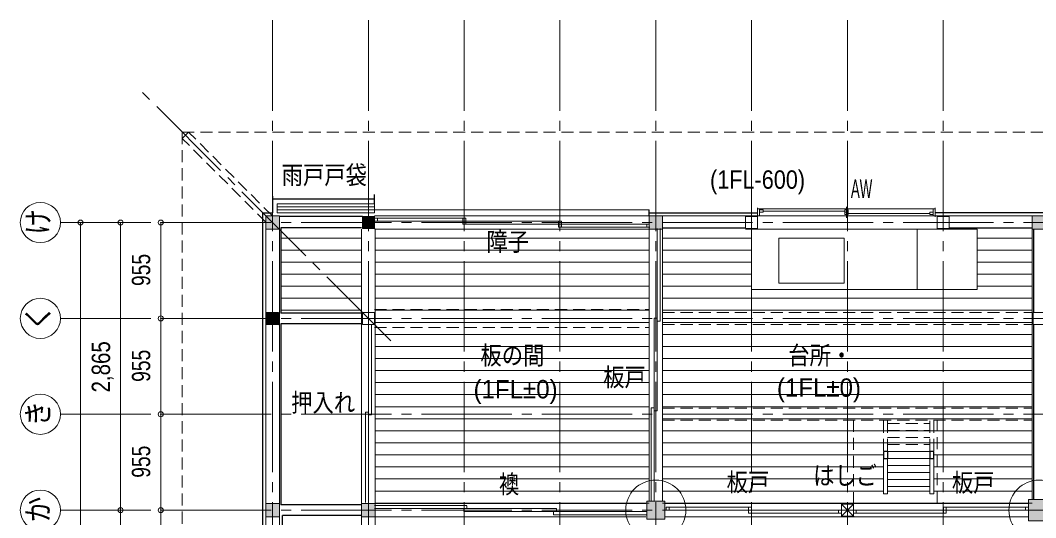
# Model space of a CAD drawing. Units: millimetres at full size, sheet at 1:100. Extents: x -20206 to -877, y -13906 to 13689.
# Drawn here: x -20206 to -10085, y 8735 to 13689 of the extents above; entities that cross this region are included whole.
import ezdxf
from ezdxf.enums import TextEntityAlignment as Align

# ---------------------------------------------------------------- set-up
doc = ezdxf.new("R2010")
doc.units = ezdxf.units.MM
doc.header["$LTSCALE"] = 100
doc.header["$PDMODE"] = 32
doc.header["$PDSIZE"] = 50
doc.linetypes.add('CHAIN2', pattern=[12, 9, -1, 1, -1])
doc.linetypes.add('DASHED1', pattern=[1.8, 1.2, -0.6])
for name, color, linetype, lineweight in [('1-0_通り心', 253, 'CHAIN2', 9), ('1-1_構造・躯体', 7, 'Continuous', 18), ('1-2_下地（断面）', 3, 'Continuous', 25), ('1-4_見え掛り', 5, 'Continuous', 15), ('1-5_建具枠', 2, 'Continuous', 25), ('1-6_建具', 5, 'Continuous', 15), ('1-A_設備', 4, 'Continuous', 9), ('1-C_ハッチ', 253, 'Continuous', 9), ('1-D_寸法', 4, 'Continuous', 9), ('1-E_文字', 3, 'Continuous', 9), ('1-F_補助線', 4, 'Continuous', 9)]:
    doc.layers.add(name, color=color, linetype=linetype, lineweight=lineweight)
doc.layers.add('1-B_予備', color=8, linetype='Continuous')
doc.styles.add('ＭＳ Ｐゴシック', font='')
doc.styles.get('ＭＳ Ｐゴシック').set_extended_font_data('MS PGothic')

# ---------------------------------------------------------------- blocks, each defined once
blk = doc.blocks.new('か')
at = {"layer": '1-E_文字', "color": 4}
blk.add_circle((-32.5, -2.1), 200, dxfattribs=at)
at = {"layer": '1-E_文字', "style": 'ＭＳ Ｐゴシック', "width": 0.85}
blk.add_text('か', height=219.9, rotation=90, dxfattribs=at).set_placement((119.6, -122.8), align=Align.BOTTOM_LEFT)
blk = doc.blocks.new('き')
at = {"layer": '1-E_文字', "color": 4}
blk.add_circle((-32.5, 952.9), 200, dxfattribs=at)
at = {"layer": '1-E_文字', "style": 'ＭＳ Ｐゴシック', "width": 0.85}
blk.add_text('き', height=219.9, rotation=90, dxfattribs=at).set_placement((119.6, 832.2), align=Align.BOTTOM_LEFT)
blk = doc.blocks.new('く')
at = {"layer": '1-E_文字', "color": 4}
blk.add_circle((-32.5, 1907.9), 200, dxfattribs=at)
at = {"layer": '1-E_文字', "style": 'ＭＳ Ｐゴシック', "width": 0.85}
blk.add_text('く', height=219.9, rotation=90, dxfattribs=at).set_placement((119.6, 1787.2), align=Align.BOTTOM_LEFT)
blk = doc.blocks.new('け')
at = {"layer": '1-E_文字', "color": 4}
blk.add_circle((-32.5, 2862.9), 200, dxfattribs=at)
at = {"layer": '1-E_文字', "style": 'ＭＳ Ｐゴシック', "width": 0.85}
blk.add_text('け', height=219.9, rotation=90, dxfattribs=at).set_placement((119.6, 2742.2), align=Align.BOTTOM_LEFT)

msp = doc.modelspace()

# ---------------------------------------------------------------- linework, layer by layer
at = {"layer": '1-0_通り心'}
for p, q in [((-17691.7, 13688.6), (-17691.7, 1520)), ((-16736.7, 13688.6), (-16736.7, 1520)), ((-15781.7, 13688.6), (-15781.7, 1520)), ((-14826.7, 13688.6), (-14826.7, 1520)), ((-13871.7, 13688.6), (-13871.7, 1520)), ((-12916.7, 13688.6), (-12916.7, 1520)), ((-11961.7, 13688.6), (-11961.7, 1520)), ((-11006.7, 13688.6), (-11006.7, 1520)), ((-16512.9, 10495.7), (-19039.1, 13021.9)), ((-12916.7, 12318.7), (-12916.7, 11102)), ((-19806.3, 11674.5), (-4970.9, 11674.5)), ((-19806.3, 10719.5), (-4970.9, 10719.5)), ((-19806.3, 9764.5), (-4970.9, 9764.5)), ((-19806.3, 8809.5), (-4970.9, 8809.5))]:
    msp.add_line(p, q, dxfattribs=at)
at = {"layer": '1-1_構造・躯体'}
for p, q in [((-12856.7, 11732), (-12856.7, 11822)), ((-11086.7, 11732), (-11086.7, 11822))]:
    msp.add_line(p, q, dxfattribs=at)
for points in [[(-17759.2, 11607), (-17624.2, 11607), (-17624.2, 11742), (-17759.2, 11742)], [(-13939.2, 11607), (-13804.2, 11607), (-13804.2, 11742), (-13939.2, 11742)], [(-10119.2, 11607), (-9984.2, 11607), (-9984.2, 11742), (-10119.2, 11742)], [(-16676.7, 11614.5), (-16796.7, 11614.5), (-16796.7, 11734.5), (-16676.7, 11734.5)], [(-12856.7, 11614.5), (-12976.7, 11614.5), (-12976.7, 11734.5), (-12856.7, 11734.5)], [(-10946.7, 11614.5), (-11066.7, 11614.5), (-11066.7, 11734.5), (-10946.7, 11734.5)], [(-17751.7, 10659.5), (-17631.7, 10659.5), (-17631.7, 10779.5), (-17751.7, 10779.5)], [(-16676.7, 10659.5), (-16796.7, 10659.5), (-16796.7, 10779.5), (-16676.7, 10779.5)], [(-9991.7, 10659.5), (-10111.7, 10659.5), (-10111.7, 10779.5), (-9991.7, 10779.5)], [(-10156.7, 8704.5), (-9946.7, 8704.5), (-9946.7, 8914.5), (-10156.7, 8914.5)], [(-17759.2, 8742), (-17624.2, 8742), (-17624.2, 8877), (-17759.2, 8877)], [(-16804.2, 8742), (-16669.2, 8742), (-16669.2, 8877), (-16804.2, 8877)], [(-13961.7, 8719.5), (-13781.7, 8719.5), (-13781.7, 8899.5), (-13961.7, 8899.5)], [(-12021.7, 8749.5), (-11901.7, 8749.5), (-11901.7, 8869.5), (-12021.7, 8869.5)]]:
    msp.add_lwpolyline(points, close=True, dxfattribs=at)
at = {"layer": '1-2_下地（断面）'}
for p, q in [((-11601, 9393.7), (-11601, 9323.7)), ((-11561, 9393.7), (-11601, 9393.7)), ((-11601, 9323.7), (-11561, 9323.7)), ((-11561, 9393.7), (-11561, 9323.7)), ((-11101, 9393.7), (-11141, 9393.7)), ((-11141, 9393.7), (-11141, 9323.7)), ((-11141, 9323.7), (-11101, 9323.7)), ((-11101, 9323.7), (-11101, 9393.7))]:
    msp.add_line(p, q, dxfattribs=at)
at = {"layer": '1-4_見え掛り', "linetype": 'DASHED1'}
for p, q in [((-18591.7, 12574.5), (-5331.7, 12574.5)), ((-18591.7, 12510.9), (-18528.1, 12574.5)), ((-17693.7, 11740.1), (-18528.1, 12574.5)), ((-17757.3, 11676.5), (-18591.7, 12510.9)), ((-16676.7, 10809.5), (-13939.2, 10809.5)), ((-13804.2, 10779.5), (-10119.2, 10779.5)), ((-16676.7, 10629.5), (-13939.2, 10629.5)), ((-13804.2, 10659.5), (-10119.2, 10659.5)), ((-13804.2, 9824.5), (-10119.2, 9824.5)), ((-13804.2, 9704.5), (-10119.2, 9704.5)), ((-11901.7, 8869.5), (-11901.7, 9704.5)), ((-11601, 9698.8), (-11601, 9323.7)), ((-11561, 9698.8), (-11561, 9323.7)), ((-11561, 9673.7), (-11141, 9673.7)), ((-11141, 9698.8), (-11141, 9323.7)), ((-11101, 9698.8), (-11101, 9323.7)), ((-11066.7, 8877), (-11066.7, 9704.5)), ((-11561, 9603.7), (-11141, 9603.7)), ((-11561, 9533.7), (-11141, 9533.7)), ((-11561, 9463.7), (-11141, 9463.7)), ((-11561, 9393.7), (-11141, 9393.7))]:
    msp.add_line(p, q, dxfattribs=at)
at = {"layer": '1-4_見え掛り'}
for p, q in [((-16676.7, 11802), (-13939.2, 11802)), ((-13939.2, 11607), (-13939.2, 8894.4)), ((-13804.2, 11607), (-13804.2, 8894.4)), ((-11561, 9393.7), (-11141, 9393.7)), ((-11561, 9323.7), (-11141, 9323.7)), ((-11561, 9323.7), (-11561, 8973.7)), ((-11141, 9323.7), (-11141, 8973.7)), ((-11101, 9323.7), (-11101, 8973.7)), ((-11561, 9253.7), (-11141, 9253.7)), ((-11561, 9183.7), (-11141, 9183.7)), ((-11561, 9113.7), (-11141, 9113.7)), ((-11561, 9043.7), (-11141, 9043.7)), ((-11141, 8973.7), (-11101, 8973.7)), ((-16669.2, 8877), (-13972.4, 8877)), ((-13780.1, 8877), (-10157.7, 8877)), ((-16804.2, 8742), (-16804.2, 5057)), ((-16669.2, 8742), (-16669.2, 5034.5)), ((-13972.4, 8742), (-16669.2, 8742)), ((-13780.1, 8742), (-10157.7, 8742))]:
    msp.add_line(p, q, dxfattribs=at)
at = {"layer": '1-4_見え掛り', "color": 4, "lineweight": 9}
for p, q in [((-16676.7, 11742), (-6164.2, 11742)), ((-17759.2, 5869.5), (-17759.2, 11614.5)), ((-17624.2, 5869.5), (-17624.2, 11614.5)), ((-16804.2, 11607), (-16804.2, 8862)), ((-16669.2, 11607), (-16669.2, 8854.5)), ((-16669.2, 11607), (-13939.2, 11607)), ((-12976.7, 11607), (-10946.7, 11607)), ((-10119.2, 8913.9), (-10119.2, 11607))]:
    msp.add_line(p, q, dxfattribs=at)
at = {"layer": '1-4_見え掛り', "linetype": 'DASHED1'}
msp.add_lwpolyline([(-18591.7, 12574.5), (-18591.7, 3134.5), (-5331.7, 3134.5)], dxfattribs=at)
at = {"layer": '1-4_見え掛り'}
msp.add_lwpolyline([(-11601, 9323.7), (-11601, 8973.7), (-11561, 8973.7)], dxfattribs=at)
at = {"layer": '1-5_建具枠'}
for p, q in [((-16676.7, 11862), (-16676.7, 11953.6)), ((-17691.7, 11938.3), (-17691.7, 11772)), ((-16676.7, 11907), (-17691.7, 11907)), ((-17789.2, 5869.5), (-17789.2, 11772)), ((-17789.2, 11772), (-17691.7, 11772)), ((-13939.2, 11742), (-13939.2, 11802)), ((-13939.2, 11772), (-12856.7, 11772)), ((-9984.2, 11772), (-11086.7, 11772)), ((-16796.7, 11734.5), (-17624.2, 11734.5)), ((-16804.2, 11622), (-17609.2, 11622)), ((-17609.2, 11622), (-17609.2, 10772)), ((-13804.2, 11622), (-12976.7, 11622)), ((-10946.7, 11622), (-10119.2, 11622)), ((-10104.2, 10779.5), (-10104.2, 11607)), ((-16804.2, 10772), (-17609.2, 10772)), ((-16804.2, 10667), (-17609.2, 10667)), ((-17609.2, 10667), (-17609.2, 8862)), ((-10104.2, 8913.9), (-10104.2, 10659.5)), ((-16804.2, 8862), (-17609.2, 8862)), ((-16804.2, 8757), (-17594.2, 8757)), ((-17594.2, 7904.5), (-17594.2, 8757))]:
    msp.add_line(p, q, dxfattribs=at)
at = {"layer": '1-6_建具'}
for p, q in [((-16676.7, 11862), (-17646.7, 11862)), ((-17646.7, 11862), (-17646.7, 11772)), ((-16676.7, 11862), (-16676.7, 11772)), ((-16676.7, 11832), (-17646.7, 11832)), ((-16676.7, 11802), (-17646.7, 11802)), ((-16676.7, 11772), (-17646.7, 11772)), ((-12856.7, 11812), (-12821.7, 11812)), ((-12856.7, 11742), (-12821.7, 11742)), ((-12836.7, 11742), (-12836.7, 11812)), ((-12821.7, 11812), (-11121.7, 11812)), ((-12821.7, 11742), (-11121.7, 11742)), ((-12801.7, 11789), (-11988.7, 11789)), ((-11988.7, 11777), (-11954.7, 11777)), ((-11971.7, 11722), (-11971.7, 11832)), ((-11954.7, 11765), (-11141.7, 11765)), ((-11086.7, 11812), (-11121.7, 11812)), ((-11086.7, 11742), (-11121.7, 11742)), ((-11106.7, 11742), (-11106.7, 11812)), ((-16676.7, 11719.5), (-15766.7, 11719.5)), ((-16676.7, 11689.5), (-14811.7, 11689.5)), ((-16646.7, 11689.5), (-16646.7, 11719.5)), ((-15796.7, 11716.9), (-15796.7, 11659.5)), ((-15766.7, 11716.9), (-15766.7, 11659.5)), ((-14841.7, 11689.5), (-14841.7, 11659.5)), ((-14841.7, 11659.5), (-14841.7, 11629.5)), ((-14811.7, 11689.5), (-14811.7, 11629.5)), ((-13961.7, 11659.5), (-13961.7, 11629.5)), ((-13931.7, 11629.5), (-14841.7, 11629.5)), ((-13856.7, 11614.5), (-13856.7, 9799.6)), ((-13826.7, 11614.5), (-13826.7, 10692.2)), ((-16736.7, 10659.5), (-16736.7, 9786.5)), ((-16706.7, 10659.5), (-16736.7, 10659.5)), ((-16706.7, 10659.5), (-16706.7, 9757.5)), ((-13886.7, 10721.9), (-13886.7, 9829.3)), ((-13856.7, 10721.9), (-13886.7, 10721.9)), ((-13829.4, 10692.2), (-13856.7, 10692.2)), ((-13916.7, 8907), (-13916.7, 9829.3)), ((-13886.7, 9829.3), (-13916.7, 9829.3)), ((-13886.7, 9829.3), (-13886.7, 8907)), ((-16766.7, 8884.4), (-16766.7, 9786.5)), ((-16736.7, 9786.5), (-16766.7, 9786.5)), ((-16736.7, 9786.5), (-16736.7, 8884.4)), ((-16706.7, 9757.5), (-16736.7, 9757.5)), ((-13856.7, 9799.6), (-13886.7, 9799.6)), ((-16676.7, 8854.5), (-15754.4, 8854.5)), ((-16676.7, 8824.5), (-14861.8, 8824.5)), ((-15784.1, 8824.5), (-15784.1, 8794.5)), ((-15754.4, 8851.9), (-15754.4, 8824.5)), ((-14861.8, 8824.5), (-14861.8, 8794.5)), ((-12918.9, 8839.5), (-13766.7, 8839.5)), ((-13738.6, 8809.5), (-13738.6, 8839.5)), ((-12947.1, 8779.5), (-12947.1, 8839.5)), ((-12918.9, 8779.5), (-12918.9, 8809.5)), ((-12049.9, 8809.5), (-12049.9, 8779.5)), ((-12021.7, 8809.5), (-12021.7, 8779.5)), ((-12021.7, 8809.5), (-12021.7, 8779.5)), ((-11901.7, 8809.5), (-11004.6, 8809.5)), ((-11901.7, 8809.5), (-11901.7, 8779.5)), ((-11901.7, 8809.5), (-11901.7, 8779.5)), ((-11873.6, 8809.5), (-11873.6, 8779.5)), ((-11004.6, 8809.5), (-11004.6, 8839.5)), ((-11004.6, 8839.5), (-10156.7, 8839.5)), ((-11004.6, 8779.5), (-11004.6, 8809.5)), ((-11004.6, 8809.5), (-10156.7, 8809.5)), ((-10976.4, 8779.5), (-10976.4, 8839.5)), ((-10184.9, 8809.5), (-10184.9, 8839.5)), ((-10156.7, 8809.5), (-10156.7, 8839.5)), ((-15784.1, 8794.5), (-14891.5, 8794.5)), ((-14891.5, 8794.5), (-13969.2, 8794.5)), ((-14891.5, 8794.5), (-14891.5, 8764.5)), ((-13969.2, 8764.5), (-14891.5, 8764.5)), ((-12947.1, 8779.5), (-12021.7, 8779.5)), ((-10976.4, 8779.5), (-11901.7, 8779.5))]:
    msp.add_line(p, q, dxfattribs=at)
for points in [[(-12836.7, 11777), (-12801.7, 11777), (-12801.7, 11801), (-12836.7, 11801)], [(-11106.7, 11777), (-11141.7, 11777), (-11141.7, 11753), (-11106.7, 11753)], [(-15796.7, 11659.5), (-14841.7, 11659.5), (-13939.2, 11659.5)], [(-12918.9, 8809.5), (-13766.7, 8809.5), (-13766.7, 8839.5)], [(-12021.7, 8809.5), (-12918.9, 8809.5), (-12918.9, 8839.5)]]:
    msp.add_lwpolyline(points, dxfattribs=at)
msp.add_lwpolyline([(-11988.7, 11753), (-11954.7, 11753), (-11954.7, 11801), (-11988.7, 11801)], close=True, dxfattribs=at)
at = {"layer": '1-A_設備'}
msp.add_line((-11266.7, 11607), (-11266.7, 11007), dxfattribs=at)
for points in [[(-12916.7, 11607), (-10666.7, 11607), (-10666.7, 11007), (-12916.7, 11007)], [(-12645.5, 11069.8), (-11995.5, 11069.8), (-11995.5, 11519.8), (-12645.5, 11519.8)]]:
    msp.add_lwpolyline(points, close=True, dxfattribs=at)
at = {"layer": '1-B_予備'}
for points in [[(-17759.2, 11742), (-17759.2, 11614.5), (-17624.2, 11742), (-17624.2, 11614.5)], [(-13939.2, 11742), (-13939.2, 11607), (-13804.2, 11742), (-13804.2, 11607)], [(-10119.2, 11742), (-10119.2, 11607), (-9984.2, 11742), (-9984.2, 11607)], [(-16796.7, 11734.5), (-16796.7, 11614.5), (-16676.7, 11734.5), (-16676.7, 11614.5)], [(-17751.7, 10779.5), (-17751.7, 10659.5), (-17631.7, 10779.5), (-17631.7, 10659.5)], [(-10156.7, 8914.5), (-10156.7, 8704.5), (-9946.7, 8914.5), (-9946.7, 8704.5)], [(-17759.2, 8877), (-17759.2, 8742), (-17624.2, 8877), (-17624.2, 8742)], [(-16804.2, 8877), (-16804.2, 8742), (-16669.2, 8877), (-16669.2, 8742)], [(-13961.7, 8899.5), (-13961.7, 8719.5), (-13781.7, 8899.5), (-13781.7, 8719.5)]]:
    msp.add_solid(points, dxfattribs=at)
at = {"layer": '1-C_ハッチ'}
for p, q in [((-16676.7, 11734.5), (-16796.7, 11614.5)), ((-16796.7, 11734.5), (-16669.2, 11607)), ((-16804.2, 11520), (-17609.2, 11520)), ((-16669.2, 11520), (-13939.2, 11520)), ((-13804.2, 11520), (-12918.8, 11520)), ((-10671.2, 11520), (-10119.2, 11520)), ((-16804.2, 11400), (-17609.2, 11400)), ((-16669.2, 11400), (-13939.2, 11400)), ((-13804.2, 11400), (-12918.8, 11400)), ((-10671.2, 11400), (-10119.2, 11400)), ((-16804.2, 11280), (-17609.2, 11280)), ((-16669.2, 11280), (-13939.2, 11280)), ((-13804.2, 11280), (-12918.8, 11280)), ((-10671.2, 11280), (-10119.2, 11280)), ((-16804.2, 11160), (-17609.2, 11160)), ((-16669.2, 11160), (-13939.2, 11160)), ((-13804.2, 11160), (-12918.8, 11160)), ((-10671.2, 11160), (-10119.2, 11160)), ((-16804.2, 11040), (-17609.2, 11040)), ((-16669.2, 11040), (-13939.2, 11040)), ((-13804.2, 11040), (-12918.8, 11040)), ((-10671.2, 11040), (-10119.2, 11040)), ((-16804.2, 10920), (-17609.2, 10920)), ((-16669.2, 10920), (-13939.2, 10920)), ((-13804.2, 10920), (-10119.2, 10920)), ((-17631.7, 10779.5), (-17751.7, 10659.5)), ((-17751.7, 10779.5), (-17624.2, 10652)), ((-16804.2, 10800), (-17609.2, 10800)), ((-16669.2, 10800), (-13939.2, 10800)), ((-13804.2, 10800), (-10119.2, 10800)), ((-16669.2, 10680), (-13939.2, 10680)), ((-13804.2, 10680), (-10119.2, 10680)), ((-16669.2, 10560), (-13939.2, 10560)), ((-13804.2, 10560), (-10119.2, 10560)), ((-16669.2, 10440), (-13939.2, 10440)), ((-13804.2, 10440), (-10119.2, 10440)), ((-16669.2, 10320), (-13939.2, 10320)), ((-13804.2, 10320), (-10119.2, 10320)), ((-16669.2, 10200), (-13939.2, 10200)), ((-13804.2, 10200), (-10119.2, 10200)), ((-16669.2, 10080), (-13939.2, 10080)), ((-13804.2, 10080), (-10119.2, 10080)), ((-16669.2, 9960), (-13939.2, 9960)), ((-13804.2, 9960), (-10119.2, 9960)), ((-16669.2, 9840), (-13939.2, 9840)), ((-13804.2, 9840), (-10119.2, 9840)), ((-16669.2, 9720), (-13939.2, 9720)), ((-13804.2, 9720), (-10119.2, 9720)), ((-16669.2, 9600), (-13939.2, 9600)), ((-13804.2, 9600), (-10119.2, 9600)), ((-16669.2, 9480), (-13939.2, 9480)), ((-13804.2, 9480), (-10119.2, 9480)), ((-16669.2, 9360), (-13939.2, 9360)), ((-13804.2, 9360), (-11609, 9360)), ((-11103.9, 9360), (-10119.2, 9360)), ((-16669.2, 9240), (-13939.2, 9240)), ((-13804.2, 9240), (-11609, 9240)), ((-11103.9, 9240), (-10119.2, 9240)), ((-16669.2, 9120), (-13939.2, 9120)), ((-13804.2, 9120), (-11609, 9120)), ((-11103.9, 9120), (-10119.2, 9120)), ((-16669.2, 9000), (-13939.2, 9000)), ((-13804.2, 9000), (-11606.3, 9000)), ((-11557.3, 9000), (-11142.1, 9000)), ((-11101.6, 9000), (-10119.2, 9000)), ((-16669.2, 8880), (-13939.2, 8880)), ((-13804.2, 8880), (-10119.2, 8880)), ((-11901.7, 8869.5), (-12021.7, 8749.5)), ((-12021.7, 8869.5), (-11894.2, 8742))]:
    msp.add_line(p, q, dxfattribs=at)
at = {"layer": '1-D_寸法'}
for p, q in [((-19606.3, 4034.5), (-19606.3, 11674.5)), ((-19206.3, 11674.5), (-19006.3, 11674.5)), ((-19206.3, 11674.5), (-19206.3, 8809.5)), ((-18806.3, 11674.5), (-18591.7, 11674.5)), ((-18806.3, 11674.5), (-18806.3, 10719.5)), ((-18806.3, 10719.5), (-18591.7, 10719.5)), ((-18806.3, 10719.5), (-18806.3, 9764.5)), ((-18806.3, 9764.5), (-18591.7, 9764.5)), ((-18806.3, 9764.5), (-18806.3, 8809.5)), ((-19206.3, 8809.5), (-19006.3, 8809.5)), ((-19206.3, 8809.5), (-19206.3, 4989.5)), ((-18806.3, 8809.5), (-18591.7, 8809.5)), ((-18806.3, 8809.5), (-18806.3, 7854.5))]:
    msp.add_line(p, q, dxfattribs=at)
for p in [(-19606.3, 11674.5), (-19206.3, 11674.5), (-18806.3, 11674.5), (-18806.3, 10719.5), (-18806.3, 9764.5), (-19206.3, 8809.5), (-18806.3, 8809.5)]:
    msp.add_point(p, dxfattribs=at)
at = {"layer": '1-E_文字', "color": 4}
for centre in [(-13871.7, 8809.5), (-10051.7, 8809.5)]:
    msp.add_circle(centre, 300, dxfattribs=at)

# ---------------------------------------------------------------- block references
at = {"layer": '1-F_補助線'}
for name in ['け', 'く', 'き', 'か']:
    msp.add_blockref(name, (-19973.8, 8811.6), dxfattribs=at)

# ---------------------------------------------------------------- texts
at = {"layer": '1-D_寸法', "color": 3, "style": 'ＭＳ Ｐゴシック'}
for s, width, p in [('955', 0.8, (-18856.3, 11042)), ('2,865', 0.85, (-19256.3, 9982)), ('955', 0.8, (-18856.3, 10087)), ('955', 0.8, (-18856.3, 9132))]:
    msp.add_text(s, height=183.3, rotation=90, dxfattribs=dict(at, width=width)).set_placement(p, align=Align.BOTTOM_LEFT)
at = {"layer": '1-E_文字', "style": 'ＭＳ Ｐゴシック'}
for s, width, p in [('雨戸戸袋', 0.85, (-17601.4, 12001.4)), ('(1FL-600)', 0.9, (-13331.3, 11955.7)), ('AW', 0.55, (-11926.7, 11865.3)), ('障子', 0.85, (-15560, 11337)), ('板の間', 0.85, (-15619.9, 10205)), ('台所・', 0.85, (-12551.2, 10205)), ('板戸', 0.85, (-14396.1, 9988.2)), ('押入れ', 0.85, (-17506.2, 9734.5)), ('はしご', 0.85, (-12303.2, 9007.9)), ('襖', 0.8, (-15433.6, 8922.1)), ('板戸', 0.85, (-13165.4, 8942.3)), ('板戸', 0.85, (-10920.1, 8937.5))]:
    msp.add_text(s, height=183.3, dxfattribs=dict(at, width=width)).set_placement(p, align=Align.BOTTOM_LEFT)
for p in [(-12664.3, 9883.5), (-15688.3, 9867.8)]:
    msp.add_text('(1FL±0)', height=183.3, dxfattribs=at).set_placement(p, align=Align.BOTTOM_LEFT)

doc.saveas('drawing.dxf')
